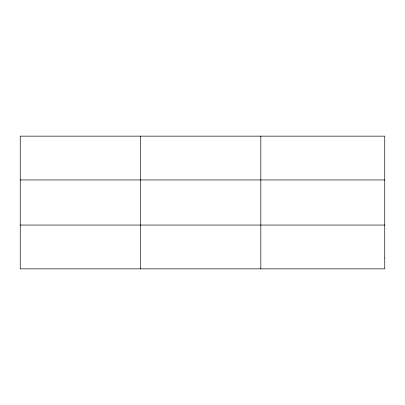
<?xml version="1.0" encoding="UTF-8"?>
<svg xmlns="http://www.w3.org/2000/svg" width="405" height="405" viewBox="0 0 405 405"><rect width="100%" height="100%" fill="white"/><g stroke="black" fill="none" stroke-linecap="round" stroke-linejoin="round"><path stroke-width="0.61" d="M140.535 268.854L140.535 136.146M260.82 268.854L260.82 136.146M20.25 179.941L384.75 179.941M20.25 225.058L384.75 225.058M384.75 257.904L384.75 268.854L20.25 268.854L20.25 136.146L384.75 136.146L384.75 257.904"/></g></svg>
